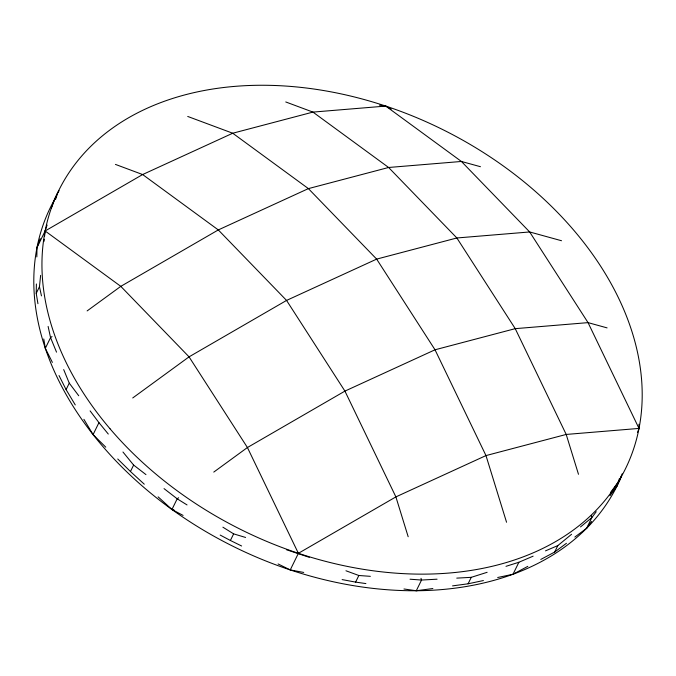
<?xml version="1.0" encoding="UTF-8"?>
<svg xmlns="http://www.w3.org/2000/svg" width="676" height="676" viewBox="0 0 676 676"><rect width="100%" height="100%" fill="white"/><g stroke="black" fill="none" stroke-linecap="round" stroke-linejoin="round"><path stroke-width="1.01" d="M37.941 303.71L36.225 293.333L36.386 283.979M36.834 256.939L36.994 247.577L40.239 238.662M41.464 295.885L39.462 286.725L40.619 275.369M44.084 241.298L44.295 239.228M44.608 236.135L45.131 230.972L47.092 225.04M55.593 199.352L57.883 192.432L59.125 190.742M609.989 495.77L616.757 486.357L619.444 478.49M51.401 207.954L54.646 199.04L57.883 192.432M616.757 486.357L622.19 473.825M637.544 432.37L639.006 428.423L638.947 424.232M36.994 247.577L45.131 230.972L142.636 174.543L232.73 133.231L312.946 112.098L385.751 106.081L391.235 109.098M36.225 293.333L39.462 286.725M52.398 362.404L45.317 348.326L50.556 337.628L52.027 336.563M75.264 404.916L66.096 389.613L69.265 383.148L63.688 369.586M105.786 447.174L93.077 434.617L98.949 422.635L90.102 410.873M144.284 484.193L130.46 471.535L133.628 465.063L122.956 452.007M241.619 545.997L230.398 540.479L233.634 533.871L245.591 537.462M278.089 563.945L290.249 569.927L298.386 553.314L395.891 496.894L485.985 455.582L566.201 434.44L639.006 428.423L588.044 322.629L529.671 231.961L461.412 161.463L385.751 106.081L379.49 105.194M342.124 579.594L355.61 582.112L358.846 575.496L370.338 576.332M403.952 588.99L416.289 590.748L421.537 580.042L420.996 578.31M452.557 585.881L468.096 583.794L471.265 577.329L487.134 572.302M497.697 577.498L513.016 574.245L518.881 562.263L533.127 556.162M540.775 559.449L554.658 552.055L557.827 545.591L571.592 534.26M574.837 537.057L586.599 528.302L591.846 517.596L596.224 511.715M638.499 429.463L639.006 428.423M586.599 528.302L591.525 521.45M610.614 492.365L619.993 479.749M54.646 199.04L56.547 196.564M580.507 526.925L591.846 517.596L591.306 515.864M554.658 552.055L566.429 543.301M87.136 310.918L120.793 286.354L218.297 229.925L308.391 188.612L388.607 167.479L461.412 161.463L480.459 166.71M132.733 397.961L189.052 356.852L286.556 300.423L376.65 259.111L456.866 237.977L529.671 231.961L561.536 240.74M178.65 497.739L177.188 498.803L171.949 509.501L183.078 515.408M213.768 472.093L247.424 447.529L344.929 391.1L435.023 349.788L515.239 328.654L588.044 322.629L607.09 327.885M513.016 574.245L527.821 566.353M545.481 550.872L557.827 545.591M505.986 566.336L518.881 562.263M468.096 583.794L483.408 580.54M416.289 590.748L432.868 588.526M437.076 579.197L421.537 580.042L410.045 579.214M456.756 578.124L471.265 577.329M173.867 509.696L171.949 509.501L158.116 496.852M355.61 582.112L365.893 583.574M290.249 569.927L303.735 572.445M286.438 549.723L309.287 557.32M345.96 570.772L358.846 575.496M285.754 101.958L312.946 112.098L388.607 167.479L456.866 237.977L515.239 328.654L566.201 434.44L578.487 474.29M187.725 116.449L232.73 133.231L308.391 188.612L376.65 259.111L435.023 349.788L485.985 455.582L506.552 522.252M115.444 164.403L142.636 174.543L218.297 229.925L286.556 300.423L344.929 391.1L395.891 496.894L408.177 536.736M220.19 535.071L230.398 540.479M187.041 504.93L177.188 498.803L164.04 488.621M222.886 527.187L233.634 533.871M45.131 230.972L120.793 286.354L189.052 356.852L247.424 447.529L298.386 553.314M133.628 465.063L145.957 474.611M117.751 458.987L130.46 471.535M98.949 422.635L108.287 434.06M69.265 383.148L78.737 395.747M83.9 419.314L93.077 434.617M59.015 375.543L66.096 389.613M56.531 352.154L50.556 337.628L48.114 326.432M43.771 338.989L45.317 348.326M621.633 475.853A315.684 224.001 26.1 0 1 233.795 546.681A315.684 224.001 26.1 0 1 56.505 196.201M110.011 428.753A315.684 224.001 26.1 0 0 622.934 473.707A315.684 224.001 26.1 0 0 293.257 86.638A315.684 224.001 26.1 0 0 110.011 428.753"/></g></svg>
